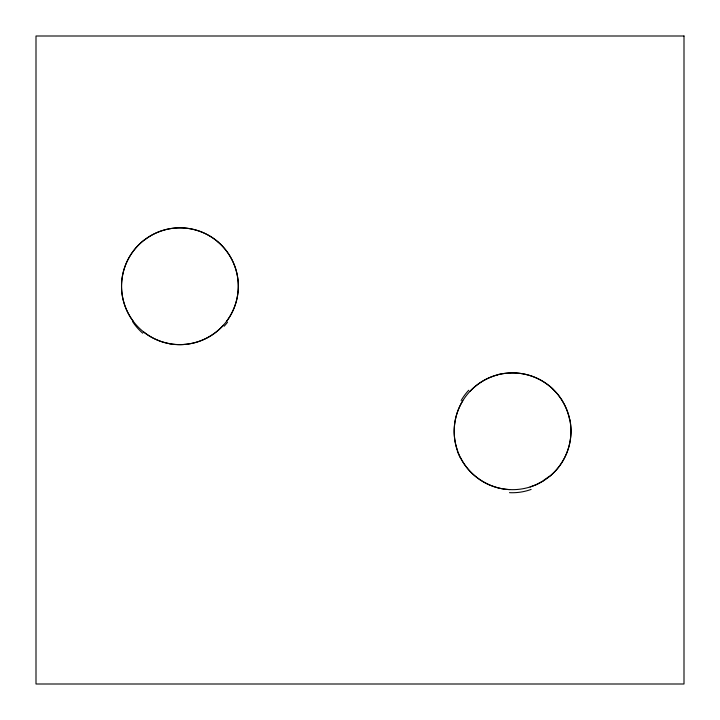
<?xml version="1.0" encoding="UTF-8"?>
<svg xmlns="http://www.w3.org/2000/svg" width="720" height="720" viewBox="0 0 720 720"><rect width="100%" height="100%" fill="white"/><g stroke="black" fill="none" stroke-linecap="round" stroke-linejoin="round"><path stroke-width="1.08" d="M462.789 400.752C453.6 415.566 451.638 434.565 457.587 450.954M226.647 321.237C235.107 309.933 239.256 295.551 238.122 281.475A57.96 57.474 57.7 0 0 219.672 243.45L217.719 241.722M223.353 325.251C213.282 336.528 198.684 343.593 183.591 344.493M470.043 391.266C477.459 383.4 487.071 377.64 497.511 374.868M143.829 240.327L142.128 241.722A59.328 58.824 57.7 0 0 137.403 246.204M544.32 480.276L536.472 484.551L530.127 486.963M509.616 372.969C523.872 372.213 538.326 376.929 549.378 385.965M509.616 489.591C489.06 488.736 469.566 476.064 460.449 457.614M169.893 343.746C160.425 342.081 151.389 338.058 143.829 332.118M552.582 388.764L557.856 394.434L562.338 400.752M133.2 321.237C124.713 309.96 120.537 295.542 121.725 281.475A58.905 58.41 57.7 0 1 137.421 246.213M549.378 476.595A64.026 60.975 58.3 0 0 555.084 471.294C563.031 462.825 568.368 451.98 570.213 440.514A57.168 54.009 62 0 0 569.979 420.03M562.221 400.833A55.197 51.795 63.5 0 1 569.718 420.075M549.414 385.92A58.329 58.32 31.5 0 1 552.618 388.728M497.475 374.688A64.278 61.11 77.2 0 1 509.625 373.023M461.142 400.545A36.108 22.293 -43.4 0 1 468.72 390.249M460.269 457.794A32.616 18.072 70.6 0 1 457.353 451.035M531.126 489.429A53.613 51.399 9.2 0 1 509.49 492.66M549.162 476.352A63.414 59.598 23.3 0 1 544.086 479.943M227.583 322.164A50.589 41.814 -70.5 0 1 224.145 326.25M143.937 240.453A58.689 58.194 57.7 0 1 217.764 241.668M142.731 333.216A70.038 62.163 -28.8 0 1 132.597 321.624M183.6 344.565A44.631 34.119 1.3 0 1 169.875 343.818M684 36L36 36L36 684L684 684L684 36M479.754 479.574A58.392 58.392 0 0 0 570.798 435.546A58.392 58.392 0 0 0 487.143 378.72A58.392 58.392 0 0 0 479.754 479.574M147.114 334.512A58.392 58.392 0 0 0 238.158 290.484A58.392 58.392 0 0 0 154.503 233.658A58.392 58.392 0 0 0 147.114 334.512"/></g></svg>
